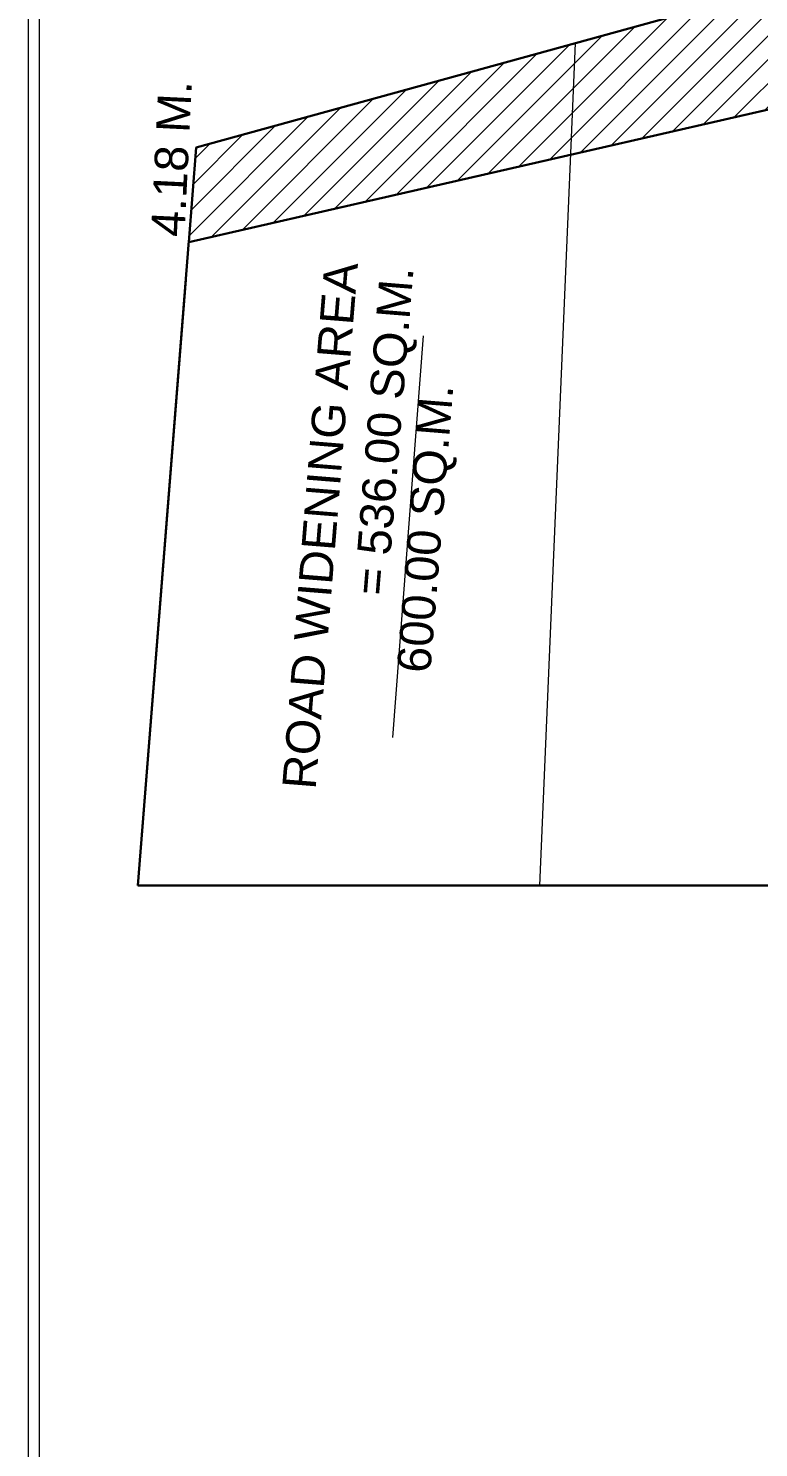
# Model space of a CAD drawing. Header units: feet. Extents: x 1354 to 2117, y 994 to 1430.
# Drawn here: x 1503.6 to 1536.3, y 1323.3 to 1386.8 of the extents above; entities that cross this region are included whole.
import ezdxf

# ---------------------------------------------------------------- set-up
doc = ezdxf.new("R2010")
doc.units = ezdxf.units.FT
for name, color, linetype, lineweight in [('DIAMENTION', 6, 'Continuous', 13), ('H', 253, 'Continuous', 5), ('tex', 7, 'Continuous', 15)]:
    doc.layers.add(name, color=color, linetype=linetype, lineweight=lineweight)
doc.styles.get("Standard").update_dxf_attribs({"font": 'arial.ttf'})

msp = doc.modelspace()

# ---------------------------------------------------------------- hatches: boundary and pattern name
at = {"layer": 'H', "lineweight": 9}
h = msp.add_hatch(dxfattribs=at)
h.set_pattern_fill('ANSI31', color=256, scale=6)
h.set_pattern_definition([(45, (1288.4017, 13616.8037), (-0.530330086, 0.530330086), [])])
h.paths.add_polyline_path([(1566.8645, 1396.7725), (1538.2639, 1388.9012), (1537.9622, 1383.4213), (1546.0199, 1385.2656), (1567.9656, 1390.7887), (1590.2651, 1396.4304), (1607.8917, 1400.9269), (1606.6819, 1407.9011)])
h.paths.add_polyline_path([(1528.0747, 1386.097), (1527.8633, 1381.1098), (1537.9622, 1383.4213), (1538.2639, 1388.9012)])
h.paths.add_polyline_path([(1511.0985, 1381.4249), (1510.7627, 1377.1958), (1527.8633, 1381.1098), (1528.0747, 1386.097)])
h.paths.add_polyline_path([(1568.3654, 1392.8608), (1568.9361, 1393.5843), (1566.5634, 1391.4816)], flags=16)
h.paths.add_polyline_path([(1542.5303, 1385.094), (1562.7935, 1390.4852), (1561.4961, 1394.92), (1541.2329, 1388.9919)], flags=16)

# ---------------------------------------------------------------- linework, layer by layer
at = {"color": 7, "lineweight": 18}
for p, q in [((1526.4777, 1348.413), (1528.0747, 1386.097)), ((1519.8974, 1355.0424), (1521.2677, 1372.9986))]:
    msp.add_line(p, q, dxfattribs=at)
at = {"color": 7, "lineweight": 30}
for p, q in [((1510.7627, 1377.1958), (1546.0199, 1385.2656)), ((1510.7627, 1377.1958), (1546.0199, 1385.2656)), ((1510.7678, 1377.2596), (1508.4777, 1348.413)), ((1510.6291, 1375.5128), (1508.4777, 1348.413)), ((1587.1926, 1348.413), (1508.4777, 1348.413)), ((1508.4777, 1348.413), (1587.1926, 1348.413))]:
    msp.add_line(p, q, dxfattribs=at)
at = {"color": 7, "lineweight": 20}
for points in [[(1503.5811, 1410.5621), (1625.6604, 1410.5621), (1625.6604, 1293.4678), (1503.5811, 1293.4678)], [(1504.0811, 1410.0621), (1625.1604, 1410.0621), (1625.1604, 1293.9678), (1504.0811, 1293.9678)]]:
    msp.add_lwpolyline(points, close=True, dxfattribs=at)
at = {"color": 7, "lineweight": 30}
msp.add_lwpolyline([(1607.8917, 1400.9269), (1606.6819, 1407.9011), (1566.8645, 1396.7725), (1528.0747, 1386.097), (1511.0985, 1381.4249), (1510.7627, 1377.1958)], dxfattribs=at)
at = {"layer": 'DIAMENTION', "color": 3}
for q in [(1528.0747, 1386.097), (1510.7627, 1377.1958)]:
    msp.add_line((1511.0985, 1381.4249), q, dxfattribs=at)

# ---------------------------------------------------------------- texts
at = {"layer": 'tex', "char_height": 1.5, "attachment_point": 9}
for s, insert, width, rotation in [('4.18 M.', (1510.927, 1384.3879), 9.617681, 87.188861), ('ROAD WIDENING AREA \\P{\\fArial|b0|i0|c0|p34;\\W6.96930; }= 536.00 SQ.M.', (1521.2375, 1376.0028), 24.161604, 85.386751), ('{\\fArial|b0|i0|c0|p34;\\W8.07903; } \\P600.00 SQ.M.', (1523.0179, 1370.7389), 15.346926, 85.386751)]:
    msp.add_mtext(s, dxfattribs=dict(at, insert=insert, width=width, rotation=rotation))

doc.saveas('drawing.dxf')
